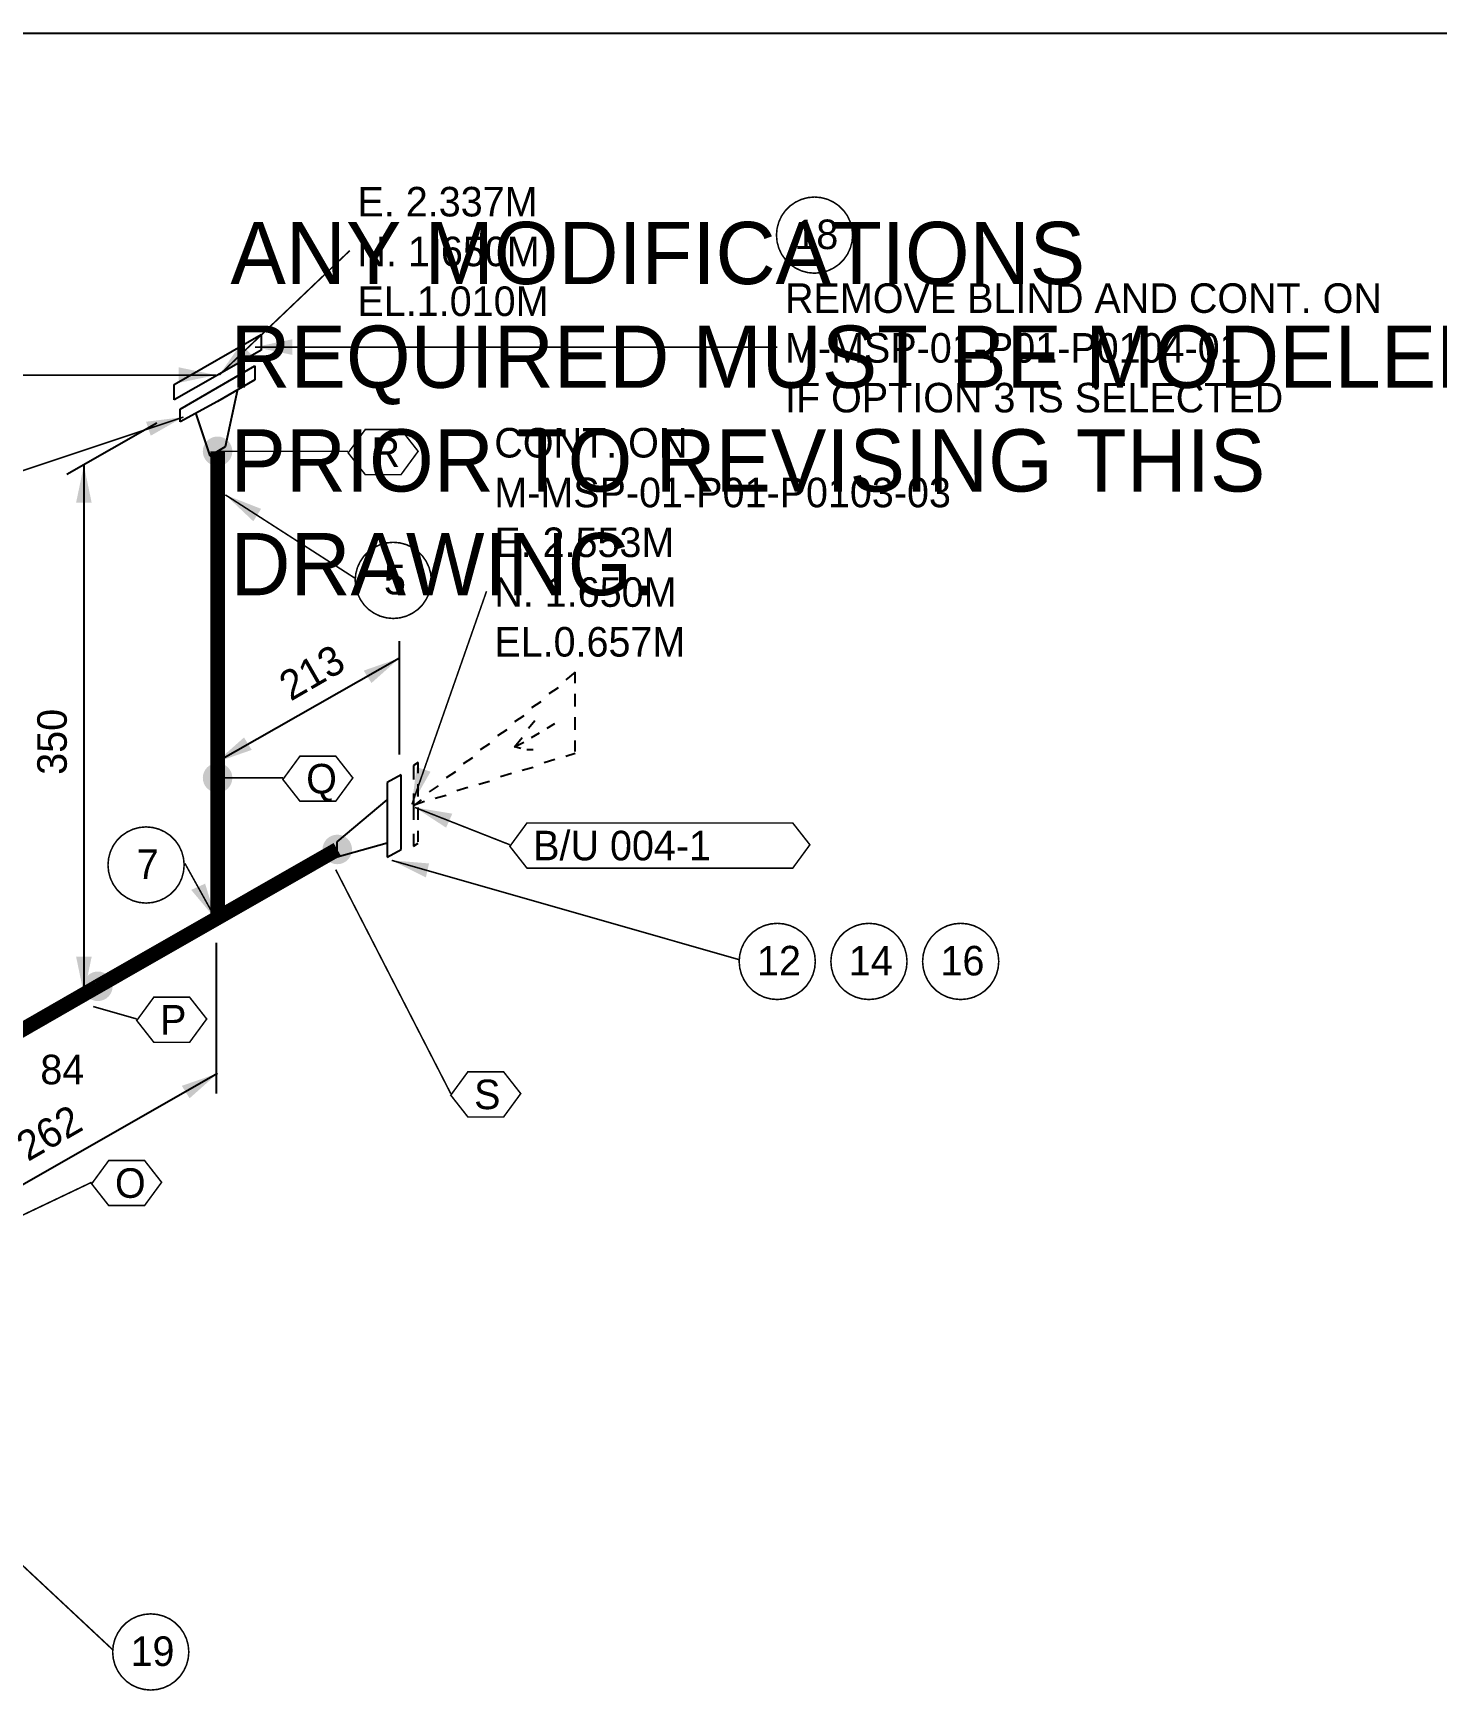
# Model space of a CAD drawing. Extents: x -4 to 431, y -3 to 272.
# Drawn here: x 171.7 to 262, y 161.6 to 268.2 of the extents above; entities that cross this region are included whole.
import ezdxf
from ezdxf.enums import TextEntityAlignment as Align

# ---------------------------------------------------------------- set-up
doc = ezdxf.new("R2010")
doc.units = 0
doc.header["$LTSCALE"] = 10
doc.layers.get('0').update_dxf_attribs({"lineweight": 0})
doc.layers.get('DEFPOINTS').update_dxf_attribs({"color": 9})
for name, color, linetype in [('BOM', 7, 'Continuous'), ('DIMENSION', 40, 'Continuous'), ('INTERNAL', 3, 'Continuous'), ('PIPE', 7, 'Continuous'), ('TEXT2', 3, 'Continuous'), ('Title Block', 255, 'Continuous'), ('TITLE BLOCK-TEXT', 12, 'Continuous'), ('WELDS', 7, 'Continuous')]:
    doc.layers.add(name, color=color, linetype=linetype)
doc.styles.add('framdcn', font='', dxfattribs={"height": 2.5})
doc.styles.add('HmNote', font='hm.shx')
doc.styles.add('Scovan Standard', font='', dxfattribs={"height": 2.5})
doc.styles.get("Standard").update_dxf_attribs({"font": ''})
doc.styles.get('framdcn').set_extended_font_data('Franklin Gothic Medium Cond')
doc.styles.get('Scovan Standard').set_extended_font_data('Franklin Gothic Medium Cond')
doc.styles.get('Standard').set_extended_font_data('Franklin Gothic Medium Cond')

# ---------------------------------------------------------------- blocks, each defined once
blk = doc.blocks.new('block26')
at = {"layer": 'TEXT2'}
blk.add_hatch(color=256, dxfattribs=at).paths.add_polyline_path([(0, 0), (2.1, -1.3), (1.4, -2)])
at = {"layer": 'TEXT2', "linetype": 'ByBlock', "const_width": 0.1, "flags": 128}
blk.add_lwpolyline([(16.8, -15.7), (0, 0)], dxfattribs=at)
blk = doc.blocks.new('block31')
at = {"layer": 'TEXT2'}
blk.add_hatch(color=256, dxfattribs=at).paths.add_polyline_path([(0, 0), (-1.6, 1.9), (-0.7, 2.3)])
at = {"layer": 'TEXT2', "linetype": 'ByBlock', "const_width": 0.1, "flags": 128}
blk.add_lwpolyline([(-2, 3.6), (0, 0)], dxfattribs=at)
blk = doc.blocks.new('block32')
at = {"layer": 'TEXT2'}
blk.add_hatch(color=256, dxfattribs=at).paths.add_polyline_path([(0, 0), (2.3, -0.9), (1.8, -1.7)])
at = {"layer": 'TEXT2', "linetype": 'ByBlock', "const_width": 0.1, "flags": 128}
blk.add_lwpolyline([(8.4, -5.4), (0, 0)], dxfattribs=at)
blk = doc.blocks.new('block33')
at = {"layer": 'TEXT2'}
blk.add_hatch(color=256, dxfattribs=at).paths.add_polyline_path([(0, 0), (-2.1, -1.2), (-2.4, -0.3)])
at = {"layer": 'TEXT2', "linetype": 'ByBlock', "const_width": 0.1, "flags": 128}
blk.add_lwpolyline([(-25.2, -8.4), (0, 0)], dxfattribs=at)
blk = doc.blocks.new('block34')
at = {"layer": 'TEXT2'}
blk.add_hatch(color=256, dxfattribs=at).paths.add_polyline_path([(0, 0), (-2.4, -0.5), (-2.4, 0.5)])
at = {"layer": 'TEXT2', "linetype": 'ByBlock', "const_width": 0.1, "flags": 128}
blk.add_lwpolyline([(-16.8, 0), (0, 0)], dxfattribs=at)
blk = doc.blocks.new('block35')
at = {"layer": 'TEXT2'}
blk.add_hatch(color=256, dxfattribs=at).paths.add_polyline_path([(0, 0), (1.4, 2), (2.1, 1.3)])
at = {"layer": 'TEXT2', "linetype": 'ByBlock', "const_width": 0.1, "flags": 128}
blk.add_lwpolyline([(8.4, 8), (0, 0)], dxfattribs=at)
blk = doc.blocks.new('block36')
at = {"layer": 'TEXT2', "style": 'framdcn'}
for s, p in [('E. 2.337M', (0, 0)), ('N. 1.650M', (0, -3.2)), ('EL.1.010M', (0, -6.4))]:
    blk.add_text(s, height=1.9, dxfattribs=at).set_placement(p)
blk = doc.blocks.new('block37')
at = {"layer": 'TEXT2'}
blk.add_hatch(color=256, dxfattribs=at).paths.add_polyline_path([(0, 0), (2.4, 0.5), (2.4, -0.5)])
at = {"layer": 'TEXT2', "linetype": 'ByBlock', "const_width": 0.1, "flags": 128}
blk.add_lwpolyline([(33.6, 0), (0, 0)], dxfattribs=at)
blk = doc.blocks.new('block38')
at = {"layer": 'TEXT2', "style": 'framdcn'}
for s, p in [('REMOVE BLIND AND CONT. ON', (0, 0)), ('M-MSP-01-P01-P0104-01', (0, -3.2)), ('IF OPTION 3 IS SELECTED', (0, -6.4))]:
    blk.add_text(s, height=1.9, dxfattribs=at).set_placement(p)
blk = doc.blocks.new('block39')
at = {"layer": 'TEXT2'}
blk.add_hatch(color=256, dxfattribs=at).paths.add_polyline_path([(0, 0), (2.4, -0.2), (2.2, -1.1)])
at = {"layer": 'TEXT2', "linetype": 'ByBlock', "const_width": 0.1, "flags": 128}
blk.add_lwpolyline([(22.4, -6.4), (0, 0)], dxfattribs=at)
blk = doc.blocks.new('block41')
at = {"layer": 'TEXT2'}
blk.add_hatch(color=256, dxfattribs=at).paths.add_polyline_path([(0, 0), (0.3, 2.4), (1.2, 2.1)])
at = {"layer": 'TEXT2', "linetype": 'ByBlock', "const_width": 0.1, "flags": 128}
blk.add_lwpolyline([(4.8, 13.7), (0, 0)], dxfattribs=at)
blk = doc.blocks.new('block42')
at = {"layer": 'TEXT2', "style": 'framdcn'}
for s, p in [('E. 2.553M', (0, 0)), ('N. 1.650M', (0, -3.2)), ('EL.0.657M', (0, -6.4))]:
    blk.add_text(s, height=1.9, dxfattribs=at).set_placement(p)
blk = doc.blocks.new('block63')
at = {"layer": 'PIPE', "linetype": 'ByBlock', "const_width": 0.95, "flags": 128}
blk.add_lwpolyline([(18.1, 10.4), (0, 0)], dxfattribs=at)
at = {"flags": 1}
for tag in ['Tag', 'UCI', 'Pipe Ref', 'Description', 'Key']:
    blk.add_attdef(tag, (0, 0), '', height=1, dxfattribs=at)
blk = doc.blocks.new('block64')
at = {"layer": 'PIPE', "linetype": 'ByBlock', "const_width": 0.95, "flags": 128}
for points in [[(7.7, 13.4), (7.7, 4.4)], [(15.4, 8.8), (7.7, 4.4)], [(7.7, 4.4), (0, 0)]]:
    blk.add_lwpolyline(points, dxfattribs=at)
at = {"flags": 1}
for tag in ['Tag', 'UCI', 'Pipe Ref', 'Description', 'Key']:
    blk.add_attdef(tag, (0, 0), '', height=1, dxfattribs=at)
blk = doc.blocks.new('block65')
at = {"layer": 'PIPE', "linetype": 'ByBlock', "const_width": 0.95, "flags": 128}
blk.add_lwpolyline([(0, 21), (0, 0)], dxfattribs=at)
at = {"flags": 1}
for tag in ['Tag', 'UCI', 'Pipe Ref', 'Description', 'Key']:
    blk.add_attdef(tag, (0, 0), '', height=1, dxfattribs=at)
blk = doc.blocks.new('block66')
at = {"layer": 'PIPE', "linetype": 'ByBlock', "flags": 128}
for points in [[(-2.4, -0.5), (2.4, 2.3)], [(2.4, 2.3), (2.4, 1.4)], [(2.4, 1.4), (0, 0)], [(0, 0), (-2.4, -1.3)], [(0.5, -2.9), (1.3, 0.8)], [(-2.4, -1.3), (-2.4, -0.5)], [(-1.4, -0.8), (-0.5, -3.5)], [(-0.5, -3.5), (0.5, -2.9)]]:
    blk.add_lwpolyline(points, dxfattribs=at)
at = {"flags": 1}
for tag in ['Tag', 'UCI', 'Pipe Ref', 'Description', 'Key']:
    blk.add_attdef(tag, (0, 0), '', height=1, dxfattribs=at)
blk = doc.blocks.new('block67')
at = {"layer": 'PIPE', "linetype": 'ByBlock', "flags": 128}
for points in [[(-2.8, -0.6), (2.8, 2.6)], [(2.8, 2.6), (2.8, 1.6)], [(2.8, 1.6), (0, 0)], [(0, 0), (-2.8, -1.6)], [(-2.8, -1.6), (-2.8, -0.6)]]:
    blk.add_lwpolyline(points, dxfattribs=at)
at = {"flags": 1}
for tag in ['Tag', 'UCI', 'Pipe Ref', 'Description', 'Key']:
    blk.add_attdef(tag, (0, 0), '', height=1, dxfattribs=at)
blk = doc.blocks.new('block68')
at = {"layer": 'PIPE', "linetype": 'ByBlock', "flags": 128}
for points in [[(0.9, 2.9), (0, 2.4)], [(0, 2.4), (0, 0)], [(0.9, -1.9), (0.9, 2.9)], [(-3.2, -1.4), (0, 1.3)], [(0, 0), (0, -2.4)], [(-3.2, -2.4), (-3.2, -1.4)], [(0, -1.5), (-3.2, -2.4)], [(0, -2.4), (0.9, -1.9)]]:
    blk.add_lwpolyline(points, dxfattribs=at)
at = {"flags": 1}
for tag in ['Tag', 'UCI', 'Pipe Ref', 'Description', 'Key']:
    blk.add_attdef(tag, (0, 0), '', height=1, dxfattribs=at)
blk = doc.blocks.new('block84')
at = {"layer": 'WELDS'}
h = blk.add_hatch(color=256, dxfattribs=at)
edge = h.paths.add_edge_path(flags=0)
edge.add_arc((0, 0), 0.95, 0, 360)
at = {"flags": 1}
for tag in ['Tag', 'UCI', 'Pipe Ref', 'Description', 'Key']:
    blk.add_attdef(tag, (0, 0), '', height=1, dxfattribs=at)
blk = doc.blocks.new('block85')
at = {"layer": 'WELDS'}
h = blk.add_hatch(color=256, dxfattribs=at)
edge = h.paths.add_edge_path(flags=0)
edge.add_arc((0, 0), 0.95, 0, 360)
at = {"flags": 1}
for tag in ['Tag', 'UCI', 'Pipe Ref', 'Description', 'Key']:
    blk.add_attdef(tag, (0, 0), '', height=1, dxfattribs=at)
blk = doc.blocks.new('block86')
at = {"layer": 'WELDS'}
h = blk.add_hatch(color=256, dxfattribs=at)
edge = h.paths.add_edge_path(flags=0)
edge.add_arc((0, 0), 0.95, 0, 360)
at = {"flags": 1}
for tag in ['Tag', 'UCI', 'Pipe Ref', 'Description', 'Key']:
    blk.add_attdef(tag, (0, 0), '', height=1, dxfattribs=at)
blk = doc.blocks.new('block87')
at = {"layer": 'WELDS'}
h = blk.add_hatch(color=256, dxfattribs=at)
edge = h.paths.add_edge_path(flags=0)
edge.add_arc((0, 0), 0.95, 0, 360)
at = {"flags": 1}
for tag in ['Tag', 'UCI', 'Pipe Ref', 'Description', 'Key']:
    blk.add_attdef(tag, (0, 0), '', height=1, dxfattribs=at)
blk = doc.blocks.new('tt-sv-iso-db')
at = {"layer": 'DEFPOINTS', "color": 1, "insert": (-196.72, -12.14), "char_height": 4, "width": 81.4864, "attachment_point": 2, "style": 'HmNote'}
blk.add_mtext('\\pxql;ANY MODIFICATIONS REQUIRED MUST BE MODELED PRIOR TO REVISING THIS DRAWING.', dxfattribs=at)
at = {"layer": 'TITLE BLOCK-TEXT', "color": 210, "style": 'Scovan Standard'}
for tag, p in [('CN', (-57.69, -221.76)), ('MOD_NO', (-41.21, -221.76)), ('INSULATION', (-49.45, -229.02)), ('PAINT', (-16.49, -229.02)), ('LN', (-32.97, -236.28)), ('CLIENTDWGNO', (-32.97, -243.54))]:
    blk.add_attdef(tag, text='', height=2, dxfattribs=at).set_placement(p, align=Align.MIDDLE_CENTER)
at = {"layer": 'TITLE BLOCK-TEXT', "color": 210, "lineweight": 30, "flags": 104}
blk.add_attdef('WPS', text='', height=2, dxfattribs=at).set_placement((-16.43, -221.76), align=Align.MIDDLE_CENTER)
blk = doc.blocks.new('PADX-TBD')
at = {"layer": 'Title Block', "color": 255}
blk.add_line((0, 536.37), (843.77, 536.37), dxfattribs=at)
at = {"layer": 'TITLE BLOCK-TEXT', "color": 12, "style": 'Scovan Standard', "flags": 8}
for tag, p in [('REF_5', (25, 38.42)), ('REV_5', (352.84, 38.42)), ('PROJECT5', (504.32, 38.42)), ('DATE5', (525.83, 38.42)), ('BY5', (542.96, 38.42)), ('CHK5', (555.71, 38.42)), ('PE5', (568.45, 38.42)), ('REF_4', (25, 31.19)), ('REV_4', (352.84, 31.19)), ('PROJECT4', (504.32, 31.19)), ('DATE4', (525.83, 31.19)), ('BY4', (542.96, 31.19)), ('CHK4', (555.71, 31.19)), ('PE4', (568.45, 31.19)), ('REF_3', (25, 23.97)), ('REV_3', (352.84, 23.97)), ('PROJECT3', (504.32, 23.97)), ('DATE3', (525.83, 23.97)), ('BY3', (542.96, 23.97)), ('CHK3', (555.71, 23.97)), ('PE3', (568.45, 23.97)), ('REF_2', (25, 16.74)), ('REV_2', (352.84, 16.74)), ('PROJECT2', (504.32, 16.74)), ('DATE2', (525.83, 16.74)), ('BY2', (542.96, 16.74)), ('CHK2', (555.71, 16.74)), ('PE2', (568.45, 16.74)), ('REF_1', (25, 9.51)), ('REV_1', (352.84, 9.51)), ('PROJECT1', (504.32, 9.51)), ('DATE1', (525.83, 9.51)), ('BY1', (542.96, 9.51)), ('CHK1', (555.71, 9.51)), ('PE1', (568.45, 9.51))]:
    blk.add_attdef(tag, text='', height=2.5, dxfattribs=at).set_placement(p, align=Align.MIDDLE_CENTER)
for tag, height, p in [('REF_5_DESC', 2.5, (52.27, 38.42)), ('REV_5_DESC', 2.5, (363.04, 38.42)), ('REF_4_DESC', 2.5, (52.27, 31.19)), ('REV_4_DESC', 2.5, (363.04, 31.19)), ('REF_3_DESC', 2.5, (52.27, 23.97)), ('REV_3_DESC', 2.5, (363.04, 23.97)), ('REF_2_DESC', 2.5, (52.27, 16.74)), ('REV_2_DESC', 2.5, (363.04, 16.74)), ('REF_1_DESC', 2.5, (52.27, 9.51)), ('REV_1_DESC', 2.5, (363.04, 9.51)), ('PATH', 2, (13, -2.9)), ('USER_PLOTTED', 2, (309, -2.9)), ('PLOT_DATE', 2, (348, -2.9))]:
    blk.add_attdef(tag, text='', height=height, dxfattribs=at).set_placement(p, align=Align.MIDDLE_LEFT)
at = {"layer": 'TITLE BLOCK-TEXT', "color": 12, "style": 'Scovan Standard'}
for tag, p in [('TITLE1', (747.45, 37.28)), ('LSD', (747.45, 31.28)), ('TITLE2', (747.45, 25.28)), ('TITLE3', (747.45, 19.28)), ('CLIENTDRAWINGNO', (686.57, 5.99)), ('RN', (838.5, 5.99))]:
    blk.add_attdef(tag, text='', height=4, dxfattribs=at).set_placement(p, align=Align.MIDDLE_CENTER)
at = {"layer": 'TITLE BLOCK-TEXT', "color": 210, "style": 'Scovan Standard', "flags": 8}
blk.add_attdef('DWGNO', text='', height=4, dxfattribs=at).set_placement((777.51, 5.99), align=Align.MIDDLE_CENTER)

msp = doc.modelspace()

# ---------------------------------------------------------------- hatches: boundary and pattern name
at = {"layer": 'DIMENSION'}
for points in [[(175, 240.4), (175.5, 238), (174.5, 238)], [(195.3, 228), (193.5, 226.4), (193, 227.2)], [(183.5, 221.3), (185.3, 222.9), (185.8, 222.1)], [(175, 206.4), (174.5, 208.8), (175.5, 208.8)], [(183.6, 201.3), (181.8, 199.7), (181.3, 200.5)]]:
    msp.add_hatch(color=256, dxfattribs=at).paths.add_polyline_path(points)
at = {"layer": 'INTERNAL'}
msp.add_hatch(color=256, dxfattribs=at).paths.add_polyline_path([(196.3, 218.4), (198.7, 218), (198.3, 217.1)])
msp.add_hatch(color=256, dxfattribs=at).paths.add_polyline_path([(196.3, 218.4), (198.7, 218), (198.3, 217.1)])
msp.add_hatch(color=256, dxfattribs=at).paths.add_polyline_path([(196.3, 218.4), (198.7, 218), (198.3, 217.1)])
msp.add_hatch(color=256, dxfattribs=at).paths.add_polyline_path([(196.3, 218.4), (198.7, 218), (198.3, 217.1)])

# ---------------------------------------------------------------- linework, layer by layer
at = {"layer": 'DIMENSION', "linetype": 'ByBlock', "flags": 128}
for points in [[(179.7, 243.1), (173.9, 239.8)], [(175, 240.4), (175, 206.4)], [(195.3, 221.8), (195.3, 229.1)], [(195.3, 228), (183.5, 221.3)], [(183.6, 220.1), (183.6, 222.5)], [(183.5, 209.7), (183.5, 200)], [(175.9, 206.9), (173.9, 205.8)], [(183.6, 201.3), (157.7, 186.5)]]:
    msp.add_lwpolyline(points, dxfattribs=at)
at = {"layer": 'INTERNAL', "linetype": 'ByBlock', "const_width": 0.1, "flags": 128}
msp.add_lwpolyline([(202.4, 216), (196.3, 218.4)], dxfattribs=at)
msp.add_lwpolyline([(202.4, 216), (196.3, 218.4)], dxfattribs=at)
msp.add_lwpolyline([(202.4, 216), (196.3, 218.4)], dxfattribs=at)
msp.add_lwpolyline([(202.4, 216), (196.3, 218.4)], dxfattribs=at)
msp.add_lwpolyline([(203.5, 214.5), (202.4, 215.9), (203.5, 217.4), (220.6, 217.4), (221.7, 216), (220.6, 214.5)], close=True, dxfattribs=at)
at = {"layer": 'PIPE', "linetype": 'ByBlock', "flags": 128}
for points in [[(206.6, 227.1), (206, 226.6)], [(206.6, 226.4), (206.6, 227.1)], [(205.5, 226.1), (204.9, 225.7)], [(204.4, 225.2), (203.8, 224.8)], [(206.6, 224.9), (206.6, 225.7)], [(203.3, 224.3), (202.7, 223.9)], [(203.6, 223.5), (204, 224)], [(206.6, 223.4), (206.6, 224.2)], [(202.2, 223.4), (201.6, 223)], [(202.7, 222.3), (203.2, 222.9)], [(203.8, 222.9), (204.3, 223.2)], [(204.8, 223.5), (205.3, 223.8)], [(201.1, 222.5), (200.5, 222.1)], [(202.7, 222.3), (203.3, 222.6)], [(203.1, 222.2), (202.7, 222.3)], [(203.9, 222.1), (203.5, 222.1)], [(206, 221.7), (206.6, 221.9)], [(206.6, 222), (206.6, 222.7)], [(196.5, 221.3), (196.2, 221.1)], [(196.2, 221.1), (196.2, 220.2)], [(196.5, 220.6), (196.5, 221.3)], [(198.9, 220.7), (198.3, 220.3)], [(200, 221.6), (199.4, 221.2)], [(203.2, 220.8), (203.9, 221)], [(204.6, 221.3), (205.3, 221.5)], [(196.5, 219.1), (196.5, 219.9)], [(197.8, 219.8), (197.2, 219.4)], [(199, 219.5), (199.7, 219.7)], [(200.4, 219.9), (201.1, 220.1)], [(201.8, 220.4), (202.5, 220.6)], [(196.2, 219.3), (196.2, 218.5)], [(196.7, 218.9), (196.2, 218.5)], [(196.3, 218.6), (196.9, 218.8)], [(197.6, 219), (198.3, 219.2)], [(196.2, 218.5), (196.2, 217.6)], [(196.5, 217.6), (196.5, 218.4)], [(196.2, 216.7), (196.2, 215.9)], [(196.5, 216.2), (196.5, 216.9)], [(196.2, 215.9), (196.5, 216.1)]]:
    msp.add_lwpolyline(points, dxfattribs=at)
at = {"layer": 'TEXT2', "linetype": 'ByBlock', "const_width": 0.1, "flags": 128}
for points in [[(224.41, 254.77), (224.3, 254.36), (224.12, 253.97), (223.88, 253.63), (223.57, 253.32), (223.22, 253.08), (222.84, 252.9), (222.43, 252.79), (222, 252.75), (221.57, 252.79), (221.16, 252.9), (220.78, 253.08), (220.43, 253.32), (220.12, 253.63), (219.88, 253.97), (219.7, 254.36), (219.59, 254.77), (219.55, 255.2), (219.59, 255.63), (219.7, 256.04), (219.88, 256.43), (220.12, 256.77), (220.43, 257.08), (220.78, 257.32), (221.16, 257.5), (221.57, 257.61), (222, 257.65), (222.43, 257.61), (222.84, 257.5), (223.22, 257.32), (223.57, 257.08), (223.88, 256.77), (224.12, 256.43), (224.3, 256.04), (224.41, 255.63), (224.45, 255.2)], [(197.31, 232.57), (197.2, 232.16), (197.02, 231.78), (196.78, 231.43), (196.47, 231.12), (196.12, 230.88), (195.74, 230.7), (195.33, 230.59), (194.9, 230.55), (194.47, 230.59), (194.06, 230.7), (193.68, 230.88), (193.33, 231.12), (193.02, 231.43), (192.78, 231.78), (192.6, 232.16), (192.49, 232.57), (192.45, 233), (192.49, 233.43), (192.6, 233.84), (192.78, 234.22), (193.02, 234.57), (193.33, 234.88), (193.68, 235.12), (194.06, 235.3), (194.47, 235.41), (194.9, 235.45), (195.33, 235.41), (195.74, 235.3), (196.12, 235.12), (196.47, 234.88), (196.78, 234.57), (197.02, 234.22), (197.2, 233.84), (197.31, 233.43), (197.35, 233)], [(181.41, 214.27), (181.3, 213.86), (181.12, 213.47), (180.88, 213.13), (180.57, 212.82), (180.22, 212.58), (179.84, 212.4), (179.43, 212.29), (179, 212.25), (178.57, 212.29), (178.16, 212.4), (177.78, 212.58), (177.43, 212.82), (177.12, 213.13), (176.88, 213.47), (176.7, 213.86), (176.59, 214.27), (176.55, 214.7), (176.59, 215.13), (176.7, 215.54), (176.88, 215.93), (177.12, 216.27), (177.43, 216.58), (177.78, 216.82), (178.16, 217), (178.57, 217.11), (179, 217.15), (179.43, 217.11), (179.84, 217), (180.22, 216.82), (180.57, 216.58), (180.88, 216.27), (181.12, 215.93), (181.3, 215.54), (181.41, 215.13), (181.45, 214.7)], [(222.01, 208.07), (221.9, 207.66), (221.72, 207.28), (221.48, 206.93), (221.17, 206.62), (220.82, 206.38), (220.44, 206.2), (220.03, 206.09), (219.6, 206.05), (219.17, 206.09), (218.76, 206.2), (218.38, 206.38), (218.03, 206.62), (217.72, 206.93), (217.48, 207.28), (217.3, 207.66), (217.19, 208.07), (217.15, 208.5), (217.19, 208.93), (217.3, 209.34), (217.48, 209.72), (217.72, 210.07), (218.03, 210.38), (218.38, 210.62), (218.76, 210.8), (219.17, 210.91), (219.6, 210.95), (220.03, 210.91), (220.44, 210.8), (220.82, 210.62), (221.17, 210.38), (221.48, 210.07), (221.72, 209.72), (221.9, 209.34), (222.01, 208.93), (222.05, 208.5)], [(227.91, 208.07), (227.8, 207.66), (227.62, 207.28), (227.38, 206.93), (227.07, 206.62), (226.72, 206.38), (226.34, 206.2), (225.93, 206.09), (225.5, 206.05), (225.07, 206.09), (224.66, 206.2), (224.28, 206.38), (223.93, 206.62), (223.62, 206.93), (223.38, 207.28), (223.2, 207.66), (223.09, 208.07), (223.05, 208.5), (223.09, 208.93), (223.2, 209.34), (223.38, 209.72), (223.62, 210.07), (223.93, 210.38), (224.28, 210.62), (224.66, 210.8), (225.07, 210.91), (225.5, 210.95), (225.93, 210.91), (226.34, 210.8), (226.72, 210.62), (227.07, 210.38), (227.38, 210.07), (227.62, 209.72), (227.8, 209.34), (227.91, 208.93), (227.95, 208.5)], [(233.81, 208.07), (233.7, 207.66), (233.52, 207.28), (233.28, 206.93), (232.97, 206.62), (232.62, 206.38), (232.24, 206.2), (231.83, 206.09), (231.4, 206.05), (230.97, 206.09), (230.56, 206.2), (230.18, 206.38), (229.83, 206.62), (229.52, 206.93), (229.28, 207.28), (229.1, 207.66), (228.99, 208.07), (228.95, 208.5), (228.99, 208.93), (229.1, 209.34), (229.28, 209.72), (229.52, 210.07), (229.83, 210.38), (230.18, 210.62), (230.56, 210.8), (230.97, 210.91), (231.4, 210.95), (231.83, 210.91), (232.24, 210.8), (232.62, 210.62), (232.97, 210.38), (233.28, 210.07), (233.52, 209.72), (233.7, 209.34), (233.81, 208.93), (233.85, 208.5)], [(181.71, 163.67), (181.6, 163.26), (181.42, 162.88), (181.18, 162.53), (180.87, 162.22), (180.53, 161.98), (180.14, 161.8), (179.73, 161.69), (179.3, 161.65), (178.87, 161.69), (178.46, 161.8), (178.07, 161.98), (177.73, 162.22), (177.42, 162.53), (177.18, 162.88), (177, 163.26), (176.89, 163.67), (176.85, 164.1), (176.89, 164.53), (177, 164.94), (177.18, 165.32), (177.42, 165.67), (177.73, 165.98), (178.07, 166.22), (178.46, 166.4), (178.87, 166.51), (179.3, 166.55), (179.73, 166.51), (180.14, 166.4), (180.53, 166.22), (180.87, 165.98), (181.18, 165.67), (181.42, 165.32), (181.6, 164.94), (181.71, 164.53), (181.75, 164.1)]]:
    msp.add_lwpolyline(points, close=True, dxfattribs=at)
at = {"layer": 'TEXT2', "color": 20, "linetype": 'ByBlock', "const_width": 0.1, "flags": 128}
for points in [[(193.1, 239.8), (192, 241.2), (193.1, 242.7), (195.4, 242.7), (196.5, 241.3), (195.4, 239.8)], [(188.9, 218.8), (187.8, 220.2), (188.9, 221.7), (191.2, 221.7), (192.3, 220.3), (191.2, 218.8)], [(179.5, 203.3), (178.4, 204.7), (179.5, 206.2), (181.8, 206.2), (182.9, 204.8), (181.8, 203.3)], [(199.7, 198.5), (198.6, 199.9), (199.7, 201.4), (202, 201.4), (203.1, 200), (202, 198.5)], [(176.6, 192.8), (175.5, 194.2), (176.6, 195.7), (178.9, 195.7), (180, 194.3), (178.9, 192.8)]]:
    msp.add_lwpolyline(points, close=True, dxfattribs=at)
at = {"layer": 'TEXT2', "linetype": 'ByBlock', "const_width": 0.1, "flags": 128}
for points in [[(192, 241.3), (183.6, 241.3)], [(187.8, 220.3), (183.6, 220.3)], [(198.6, 200), (191.2, 214.4)], [(178.4, 204.8), (175.6, 205.6)], [(175.5, 194.3), (158.7, 186.3)]]:
    msp.add_lwpolyline(points, dxfattribs=at)

# ---------------------------------------------------------------- block references
at = {"xscale": 0.5, "yscale": 0.5, "zscale": 0.5}
msp.add_blockref('PADX-TBD', (0, 0), dxfattribs=at)
at = {"layer": 'BOM'}
msp.add_blockref('tt-sv-iso-db', (421.89, 268.19), dxfattribs=at)
at = {"layer": 'PIPE'}
for name, p in [('block67', (183.6, 246.2)), ('block66', (183.6, 244.5)), ('block65', (183.6, 220.3)), ('block64', (175.9, 206.9)), ('block68', (194.5, 217.6)), ('block63', (157.8, 196.5))]:
    msp.add_blockref(name, p, dxfattribs=at)
at = {"layer": 'TEXT2'}
for name, p in [('block36', (192.6, 256.4)), ('block35', (183.7, 246.2)), ('block38', (220.1, 250.2)), ('block37', (186, 248)), ('block34', (183.5, 246.2)), ('block33', (181.4, 243.5)), ('block32', (184.1, 238.5)), ('block42', (201.4, 234.5)), ('block41', (196.1, 218.6)), ('block31', (183.5, 211.2)), ('block39', (194.8, 215)), ('block26', (160.1, 179.9))]:
    msp.add_blockref(name, p, dxfattribs=at)
at = {"layer": 'WELDS'}
for name, p in [('block86', (183.6, 241.3)), ('block85', (183.6, 220.3)), ('block87', (191.3, 215.7)), ('block84', (175.9, 206.9))]:
    msp.add_blockref(name, p, dxfattribs=at)

# ---------------------------------------------------------------- texts
at = {"layer": 'DIMENSION', "style": 'framdcn'}
for s, rotation, p in [('213', 30, (188.3, 225.2)), ('350', 90, (173.9, 220.5)), ('262', 30, (171.4, 195.6))]:
    msp.add_text(s, height=1.9, rotation=rotation, dxfattribs=at).set_placement(p)
msp.add_text('84', height=1.9, dxfattribs=at).set_placement((172.2, 200.6))
at = {"layer": 'INTERNAL', "style": 'framdcn'}
msp.add_text('B/U 004-1', height=1.9, dxfattribs=at).set_placement((203.9, 215))
at = {"layer": 'TEXT2', "style": 'framdcn'}
for s, p in [('18', (220.7, 254.3)), ('R', (193.5, 240.3)), ('CONT. ON', (201.4, 240.9)), ('M-MSP-01-P01-P0103-03', (201.4, 237.7)), ('5', (194.3, 232.1)), ('Q', (189.3, 219.3)), ('7', (178.4, 213.8)), ('12', (218.3, 207.6)), ('14', (224.2, 207.6)), ('16', (230.1, 207.6)), ('P', (179.9, 203.8)), ('S', (200.1, 199)), ('O', (177, 193.3)), ('19', (178, 163.2))]:
    msp.add_text(s, height=1.9, dxfattribs=at).set_placement(p)

doc.saveas('drawing.dxf')
